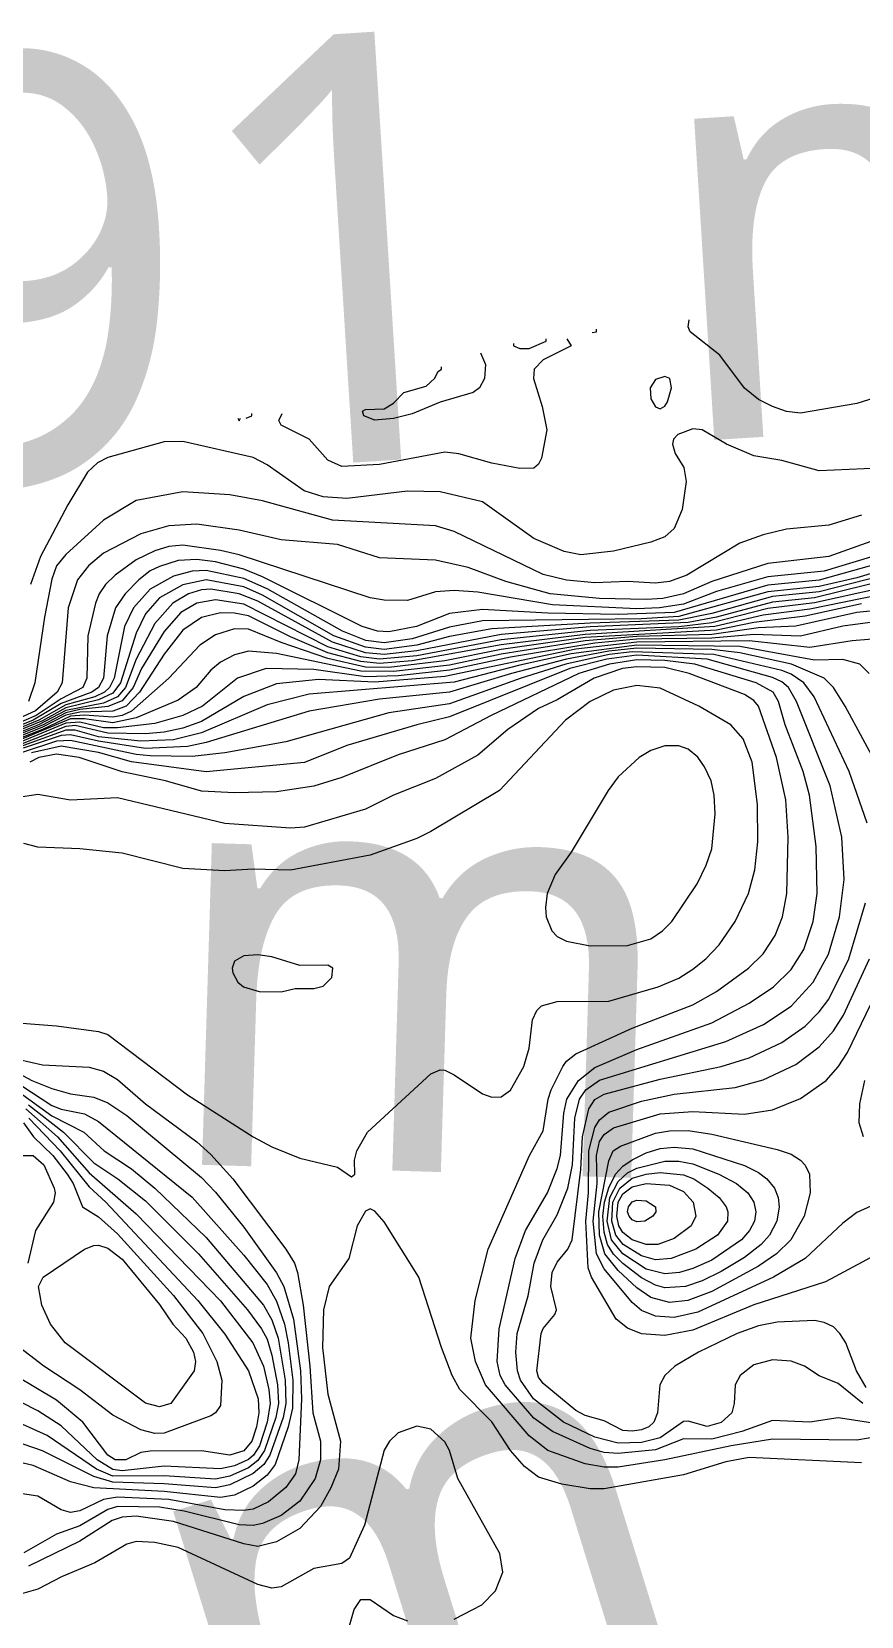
# Model space of a CAD drawing. Extents: x 474277 to 475042, y 254928 to 255625.
# Drawn here: x 474439.93 to 474453.52, y 255574.86 to 255600.82 of the extents above; entities that cross this region are included whole.
import ezdxf

# ---------------------------------------------------------------- set-up
doc = ezdxf.new("R2010")
doc.units = 0
doc.header["$MEASUREMENT"] = 0
doc.layers.add('BaseMapV2_DTM_export_MonNov09090547073261 — entities', color=1, linetype='CONTINUOUS')
doc.styles.get("Standard").update_dxf_attribs({"font": 'romans.shx'})

msp = doc.modelspace()

# ---------------------------------------------------------------- linework, layer by layer
at = {"layer": 'BaseMapV2_DTM_export_MonNov09090547073261 — entities', "color": 15, "linetype": 'Continuous', "true_color": 0xb7484b}
for points in [[(474453.829, 255594.85, 91.25), (474453.446, 255594.732, 91.25), (474452.525, 255594.571, 91.25), (474452.295, 255594.601, 91.25), (474452.065, 255594.68, 91.25), (474451.835, 255594.795, 91.25), (474451.605, 255594.981, 91.25), (474451.202, 255595.525, 91.25), (474450.716, 255595.908, 91.25), (474450.682, 255595.985, 91.25), (474450.7, 255596.1, 91.25)], [(474448.693, 255595.793, 91.25), (474448.768, 255595.675, 91.25), (474448.308, 255595.449, 91.25), (474448.162, 255595.295, 91.25), (474448.151, 255595.142, 91.25), (474448.289, 255594.682, 91.25), (474448.365, 255594.298, 91.25), (474448.28, 255593.838, 91.25), (474448.232, 255593.738, 91.25), (474448.155, 255593.674, 91.25), (474447.925, 255593.667, 91.25), (474447.465, 255593.756, 91.25), (474446.928, 255593.907, 91.25), (474446.698, 255593.935, 91.25), (474445.625, 255593.734, 91.25), (474445.011, 255593.699, 91.25), (474444.781, 255593.805, 91.25), (474444.473, 255594.145, 91.25), (474444.017, 255594.375, 91.25), (474443.974, 255594.452, 91.25), (474444.031, 255594.567, 91.25)], [(474447.823, 255595.717, 91.25), (474447.823, 255595.678, 91.25), (474447.925, 255595.633, 91.25), (474448.078, 255595.635, 91.25), (474448.357, 255595.755, 91.25), (474448.357, 255595.793, 91.25)], [(474449.113, 255595.894, 91), (474449.183, 255595.908, 91), (474449.183, 255595.947, 91)], [(474447.278, 255595.563, 91.5), (474447.365, 255595.372, 91.5), (474447.344, 255595.142, 91.5), (474447.263, 255594.988, 91.5), (474447.158, 255594.914, 91.5), (474446.621, 255594.756, 91.5), (474446.161, 255594.564, 91.5), (474445.855, 255594.488, 91.5), (474445.548, 255594.457, 91.5), (474445.369, 255594.528, 91.5), (474445.348, 255594.605, 91.5), (474445.395, 255594.631, 91.5), (474445.701, 255594.646, 91.5), (474445.855, 255594.735, 91.5), (474446.022, 255594.912, 91.5), (474446.391, 255595.013, 91.5), (474446.525, 255595.142, 91.5), (474446.586, 255595.257, 91.5), (474446.639, 255595.295, 91.5), (474446.639, 255595.333, 91.5)], [(474450.225, 255594.644, 91), (474450.302, 255594.686, 91), (474450.346, 255594.758, 91), (474450.412, 255594.988, 91), (474450.383, 255595.142, 91), (474450.302, 255595.174, 91), (474450.148, 255595.126, 91), (474450.058, 255594.988, 91), (474450.072, 255594.809, 91), (474450.148, 255594.679, 91), (474450.225, 255594.644, 91)], [(474443.302, 255594.49, 91), (474443.324, 255594.448, 91), (474443.348, 255594.49, 91)], [(474443.439, 255594.49, 91), (474443.535, 255594.528, 91), (474443.535, 255594.567, 91)], [(474454.059, 255593.682, 91), (474452.832, 255593.626, 91), (474452.219, 255593.796, 91), (474451.759, 255593.874, 91), (474451.312, 255594.068, 91), (474450.915, 255594.299, 91), (474450.762, 255594.317, 91), (474450.512, 255594.222, 91), (474450.441, 255594.145, 91), (474450.425, 255594.068, 91), (474450.471, 255593.915, 91), (474450.61, 255593.685, 91), (474450.65, 255593.455, 91), (474450.587, 255592.995, 91), (474450.455, 255592.683, 91), (474450.302, 255592.548, 91), (474450.072, 255592.459, 91), (474449.458, 255592.315, 91), (474448.922, 255592.255, 91), (474448.652, 255592.305, 91), (474448.155, 255592.521, 91), (474447.311, 255593.12, 91), (474446.621, 255593.283, 91), (474446.085, 255593.294, 91), (474445.088, 255593.177, 91), (474444.704, 255593.201, 91), (474444.392, 255593.301, 91), (474443.784, 255593.729, 91), (474443.554, 255593.845, 91), (474442.404, 255594.111, 91), (474442.097, 255594.102, 91), (474441.177, 255593.847, 91), (474441.005, 255593.762, 91), (474440.844, 255593.608, 91), (474440.521, 255593.071, 91), (474440.074, 255592.228, 91), (474439.905, 255591.768, 91)], [(474453.522, 255592.902, 90.75), (474452.986, 255592.739, 90.75), (474452.295, 255592.673, 90.75), (474451.912, 255592.58, 90.75), (474451.529, 255592.442, 90.75), (474450.66, 255591.921, 90.75), (474450.379, 255591.816, 90.75), (474450.148, 255591.786, 90.75), (474449.688, 255591.818, 90.75), (474449.152, 255591.796, 90.75), (474448.692, 255591.837, 90.75), (474448.308, 255591.932, 90.75), (474446.851, 255592.633, 90.75), (474446.545, 255592.73, 90.75), (474444.858, 255592.822, 90.75), (474443.708, 255593.135, 90.75), (474443.171, 255593.234, 90.75), (474442.404, 255593.282, 90.75), (474441.637, 255593.145, 90.75), (474441.101, 255592.82, 90.75), (474440.487, 255592.258, 90.75), (474440.334, 255592.075, 90.75), (474440.257, 255591.856, 90.75), (474440.139, 255591.231, 90.75), (474439.977, 255590.158, 90.75), (474439.875, 255589.851, 90.75)], [(474453.752, 255592.498, 90.5), (474452.986, 255592.227, 90.5), (474451.989, 255592.111, 90.5), (474451.069, 255591.816, 90.5), (474450.609, 255591.613, 90.5), (474450.267, 255591.538, 90.5), (474449.995, 255591.523, 90.5), (474449.228, 255591.538, 90.5), (474448.424, 255591.615, 90.5), (474447.695, 255591.816, 90.5), (474447.081, 255592.044, 90.5), (474446.545, 255592.167, 90.5), (474445.625, 255592.206, 90.5), (474444.935, 255592.422, 90.5), (474444.014, 255592.499, 90.5), (474443.324, 255592.659, 90.5), (474442.634, 255592.755, 90.5), (474442.174, 255592.725, 90.5), (474441.714, 255592.594, 90.5), (474441.101, 255592.28, 90.5), (474440.86, 255592.075, 90.5), (474440.677, 255591.845, 90.5), (474440.525, 255591.385, 90.5), (474440.426, 255590.158, 90.5), (474440.347, 255590.004, 90.5), (474439.991, 255589.698, 90.5), (474439.26, 255589.365, 90.5)], [(474453.906, 255592.288, 90.25), (474452.909, 255591.985, 90.25), (474451.989, 255591.893, 90.25), (474451.145, 255591.653, 90.25), (474450.609, 255591.446, 90.25), (474450.215, 255591.385, 90.25), (474449.842, 255591.369, 90.25), (474448.462, 255591.431, 90.25), (474447.235, 255591.639, 90.25), (474446.851, 255591.666, 90.25), (474446.545, 255591.644, 90.25), (474446.085, 255591.505, 90.25), (474445.701, 255591.509, 90.25), (474445.471, 255591.549, 90.25), (474443.324, 255592.251, 90.25), (474443.018, 255592.324, 90.25), (474442.404, 255592.409, 90.25), (474442.174, 255592.391, 90.25), (474441.944, 255592.319, 90.25), (474441.637, 255592.172, 90.25), (474441.294, 255591.921, 90.25), (474441.136, 255591.768, 90.25), (474441.032, 255591.615, 90.25), (474440.971, 255591.461, 90.25), (474440.848, 255590.925, 90.25), (474440.833, 255590.234, 90.25), (474440.764, 255590.081, 90.25), (474440.411, 255589.892, 90.25), (474439.999, 255589.621, 90.25), (474439.184, 255589.271, 90.25)], [(474454.059, 255592.18, 90), (474452.832, 255591.837, 90), (474451.989, 255591.754, 90), (474450.455, 255591.31, 90), (474449.535, 255591.277, 90), (474448.385, 255591.298, 90), (474447.311, 255591.355, 90), (474446.775, 255591.29, 90), (474446.232, 255591.078, 90), (474445.778, 255590.99, 90), (474445.595, 255591.001, 90), (474445.342, 255591.078, 90), (474443.708, 255591.893, 90), (474443.401, 255592.016, 90), (474442.941, 255592.136, 90), (474442.634, 255592.175, 90), (474442.328, 255592.158, 90), (474442.021, 255592.064, 90), (474441.867, 255591.991, 90), (474441.681, 255591.845, 90), (474441.456, 255591.615, 90), (474441.301, 255591.385, 90), (474441.163, 255590.925, 90), (474441.106, 255590.234, 90), (474441.019, 255590.081, 90), (474440.915, 255590.004, 90), (474440.411, 255589.815, 90), (474439.95, 255589.544, 90), (474439.26, 255589.264, 90)], [(474454.136, 255592.083, 89.75), (474453.446, 255591.878, 89.75), (474452.832, 255591.735, 89.75), (474451.989, 255591.646, 89.75), (474450.532, 255591.244, 89.75), (474449.918, 255591.206, 89.75), (474447.311, 255591.17, 89.75), (474446.775, 255591.069, 89.75), (474446.161, 255590.874, 89.75), (474445.701, 255590.81, 89.75), (474445.402, 255590.848, 89.75), (474445.019, 255591.001, 89.75), (474443.784, 255591.695, 89.75), (474443.401, 255591.867, 89.75), (474442.788, 255591.998, 89.75), (474442.558, 255591.987, 89.75), (474442.251, 255591.903, 89.75), (474441.867, 255591.692, 89.75), (474441.593, 255591.385, 89.75), (474441.446, 255591.078, 89.75), (474441.28, 255590.234, 89.75), (474441.202, 255590.081, 89.75), (474441.118, 255590.004, 89.75), (474440.964, 255589.928, 89.75), (474440.487, 255589.795, 89.75), (474440.046, 255589.544, 89.75), (474439.26, 255589.224, 89.75)], [(474454.136, 255591.982, 89.5), (474452.832, 255591.645, 89.5), (474452.065, 255591.569, 89.5), (474451.069, 255591.292, 89.5), (474450.532, 255591.181, 89.5), (474449.075, 255591.136, 89.5), (474447.465, 255591.038, 89.5), (474446.775, 255590.913, 89.5), (474446.235, 255590.771, 89.5), (474445.701, 255590.702, 89.5), (474445.395, 255590.738, 89.5), (474444.879, 255590.925, 89.5), (474443.708, 255591.593, 89.5), (474443.401, 255591.728, 89.5), (474442.788, 255591.842, 89.5), (474442.404, 255591.759, 89.5), (474442.021, 255591.549, 89.5), (474441.791, 255591.286, 89.5), (474441.637, 255590.969, 89.5), (474441.383, 255590.158, 89.5), (474441.254, 255589.986, 89.5), (474441.024, 255589.875, 89.5), (474440.487, 255589.748, 89.5), (474440.104, 255589.533, 89.5), (474439.26, 255589.191, 89.5)], [(474454.059, 255591.868, 89.25), (474452.755, 255591.547, 89.25), (474452.065, 255591.48, 89.25), (474451.145, 255591.23, 89.25), (474450.685, 255591.145, 89.25), (474449.075, 255591.071, 89.25), (474447.618, 255590.947, 89.25), (474446.238, 255590.68, 89.25), (474445.701, 255590.618, 89.25), (474445.395, 255590.647, 89.25), (474444.858, 255590.82, 89.25), (474443.631, 255591.492, 89.25), (474443.324, 255591.614, 89.25), (474442.864, 255591.688, 89.25), (474442.711, 255591.677, 89.25), (474442.499, 255591.615, 89.25), (474442.238, 255591.461, 89.25), (474441.944, 255591.126, 89.25), (474441.637, 255590.544, 89.25), (474441.465, 255590.081, 89.25), (474441.334, 255589.928, 89.25), (474441.101, 255589.825, 89.25), (474440.487, 255589.705, 89.25), (474440.04, 255589.468, 89.25), (474439.269, 255589.161, 89.25)], [(474454.366, 255591.709, 88.75), (474452.679, 255591.363, 88.75), (474451.912, 255591.263, 88.75), (474451.118, 255591.078, 88.75), (474448.998, 255590.95, 88.75), (474447.618, 255590.781, 88.75), (474446.161, 255590.515, 88.75), (474445.625, 255590.474, 88.75), (474445.318, 255590.503, 88.75), (474444.781, 255590.649, 88.75), (474444.168, 255590.91, 88.75), (474443.478, 255591.255, 88.75), (474443.248, 255591.299, 88.75), (474443.018, 255591.304, 88.75), (474442.711, 255591.226, 88.75), (474442.404, 255591.017, 88.75), (474442.097, 255590.628, 88.75), (474441.693, 255590.004, 88.75), (474441.474, 255589.774, 88.75), (474441.254, 255589.69, 88.75), (474440.717, 255589.674, 88.75), (474440.487, 255589.626, 88.75), (474440.104, 255589.428, 88.75), (474439.26, 255589.092, 88.75)], [(474454.289, 255591.806, 89), (474452.755, 255591.464, 89), (474451.989, 255591.372, 89), (474451.069, 255591.14, 89), (474450.532, 255591.074, 89), (474449.075, 255591.013, 89), (474447.618, 255590.861, 89), (474446.238, 255590.6, 89), (474445.625, 255590.544, 89), (474445.318, 255590.583, 89), (474444.781, 255590.748, 89), (474443.401, 255591.443, 89), (474442.941, 255591.517, 89), (474442.632, 255591.461, 89), (474442.373, 255591.308, 89), (474442.097, 255590.998, 89), (474441.728, 255590.388, 89), (474441.592, 255590.081, 89), (474441.407, 255589.861, 89), (474441.177, 255589.766, 89), (474440.717, 255589.718, 89), (474440.487, 255589.666, 89), (474440.104, 255589.461, 89), (474439.335, 255589.161, 89)], [(474453.522, 255591.449, 88.5), (474452.602, 255591.246, 88.5), (474451.759, 255591.146, 88.5), (474451.145, 255591.016, 88.5), (474448.998, 255590.896, 88.5), (474447.618, 255590.704, 88.5), (474446.698, 255590.516, 88.5), (474445.778, 255590.409, 88.5), (474445.395, 255590.414, 88.5), (474444.781, 255590.553, 88.5), (474444.014, 255590.816, 88.5), (474443.478, 255591.037, 88.5), (474443.248, 255591.039, 88.5), (474442.941, 255590.942, 88.5), (474442.682, 255590.771, 88.5), (474442.175, 255590.234, 88.5), (474441.561, 255589.69, 88.5), (474441.407, 255589.619, 88.5), (474441.254, 255589.593, 88.5), (474440.794, 255589.628, 88.5), (474440.564, 255589.609, 88.5), (474440.104, 255589.394, 88.5), (474439.337, 255589.097, 88.5)], [(474454.442, 255591.405, 88.25), (474453.446, 255591.308, 88.25), (474452.449, 255591.086, 88.25), (474451.835, 255591.059, 88.25), (474451.069, 255590.948, 88.25), (474449.842, 255590.916, 88.25), (474448.998, 255590.842, 88.25), (474447.618, 255590.627, 88.25), (474446.775, 255590.446, 88.25), (474445.855, 255590.343, 88.25), (474445.318, 255590.345, 88.25), (474443.938, 255590.639, 88.25), (474443.478, 255590.677, 88.25), (474443.248, 255590.615, 88.25), (474443.018, 255590.495, 88.25), (474442.864, 255590.364, 88.25), (474442.62, 255590.081, 88.25), (474442.328, 255589.872, 88.25), (474441.637, 255589.585, 88.25), (474441.254, 255589.499, 88.25), (474440.794, 255589.568, 88.25), (474440.564, 255589.564, 88.25), (474439.337, 255589.061, 88.25)], [(474453.829, 255591.164, 88), (474453.216, 255591.082, 88), (474452.525, 255590.921, 88), (474451.759, 255590.949, 88), (474451.069, 255590.889, 88), (474449.842, 255590.87, 88), (474449.152, 255590.806, 88), (474447.772, 255590.577, 88), (474446.775, 255590.362, 88), (474445.931, 255590.272, 88), (474445.395, 255590.254, 88), (474444.551, 255590.372, 88), (474443.769, 255590.388, 88), (474443.299, 255590.234, 88), (474442.723, 255589.774, 88), (474442.404, 255589.62, 88), (474441.944, 255589.492, 88), (474441.331, 255589.417, 88), (474441.101, 255589.418, 88), (474440.717, 255589.514, 88), (474440.487, 255589.496, 88), (474439.337, 255589.022, 88)], [(474453.906, 255590.886, 87.75), (474453.369, 255590.846, 87.75), (474452.679, 255590.735, 87.75), (474451.682, 255590.843, 87.75), (474449.842, 255590.823, 87.75), (474448.845, 255590.705, 87.75), (474446.698, 255590.259, 87.75), (474445.548, 255590.165, 87.75), (474444.628, 255590.208, 87.75), (474443.938, 255590.141, 87.75), (474443.401, 255589.934, 87.75), (474442.711, 255589.525, 87.75), (474442.404, 255589.414, 87.75), (474442.097, 255589.346, 87.75), (474441.791, 255589.321, 87.75), (474441.177, 255589.334, 87.75), (474440.641, 255589.457, 87.75), (474440.487, 255589.443, 87.75), (474439.414, 255589.015, 87.75)], [(474453.647, 255590.311, 87.5), (474453.495, 255590.464, 87.5), (474453.216, 255590.539, 87.5), (474452.755, 255590.526, 87.5), (474451.529, 255590.751, 87.5), (474449.842, 255590.775, 87.5), (474448.768, 255590.63, 87.5), (474447.925, 255590.447, 87.5), (474446.851, 255590.169, 87.5), (474444.474, 255589.969, 87.5), (474443.784, 255589.796, 87.5), (474442.711, 255589.337, 87.5), (474442.251, 255589.224, 87.5), (474441.714, 255589.203, 87.5), (474441.024, 255589.274, 87.5), (474440.641, 255589.378, 87.5), (474440.487, 255589.381, 87.5), (474439.672, 255589.084, 87.5)], [(474453.616, 255587.857, 87), (474453.322, 255588.701, 87), (474452.746, 255589.928, 87), (474452.576, 255590.158, 87), (474452.372, 255590.299, 87), (474452.219, 255590.359, 87), (474451.104, 255590.618, 87), (474449.765, 255590.664, 87), (474449.391, 255590.618, 87), (474448.678, 255590.464, 87), (474447.947, 255590.234, 87), (474446.775, 255589.811, 87), (474445.778, 255589.665, 87), (474444.091, 255589.19, 87), (474443.094, 255589.008, 87), (474442.558, 255588.95, 87), (474441.867, 255588.959, 87), (474441.637, 255588.984, 87), (474440.564, 255589.212, 87), (474440.334, 255589.198, 87), (474439.755, 255589.008, 87)], [(474453.833, 255588.701, 87.25), (474453.257, 255589.774, 87.25), (474453.066, 255590.081, 87.25), (474452.909, 255590.234, 87.25), (474452.376, 255590.464, 87.25), (474451.529, 255590.648, 87.25), (474451.069, 255590.702, 87.25), (474449.842, 255590.724, 87.25), (474449.382, 255590.674, 87.25), (474448.692, 255590.546, 87.25), (474447.789, 255590.311, 87.25), (474446.775, 255590.004, 87.25), (474445.625, 255589.89, 87.25), (474444.474, 255589.69, 87.25), (474442.788, 255589.18, 87.25), (474442.481, 255589.112, 87.25), (474441.791, 255589.082, 87.25), (474441.024, 255589.2, 87.25), (474440.564, 255589.304, 87.25), (474440.411, 255589.292, 87.25), (474439.785, 255589.084, 87.25)], [(474453.676, 255578.034, 86.5), (474453.139, 255578.115, 86.5), (474452.679, 255578.043, 86.5), (474452.065, 255578.075, 86.5), (474451.56, 255577.89, 86.5), (474451.069, 255577.764, 86.5), (474450.609, 255577.772, 86.5), (474450.148, 255577.591, 86.5), (474449.535, 255577.532, 86.5), (474449.305, 255577.549, 86.5), (474449.075, 255577.611, 86.5), (474448.462, 255577.892, 86.5), (474448.155, 255578.113, 86.5), (474447.685, 255578.656, 86.5), (474447.602, 255578.81, 86.5), (474447.555, 255579.04, 86.5), (474447.586, 255579.576, 86.5), (474447.849, 255580.727, 86.5), (474448.016, 255581.187, 86.5), (474448.38, 255581.8, 86.5), (474448.538, 255582.2, 86.5), (474448.59, 255582.413, 86.5), (474448.645, 255583.104, 86.5), (474448.696, 255583.334, 86.5), (474448.889, 255583.64, 86.5), (474449.152, 255583.856, 86.5), (474449.842, 255584.15, 86.5), (474451.069, 255584.587, 86.5), (474451.682, 255584.906, 86.5), (474452.082, 255585.174, 86.5), (474452.372, 255585.459, 86.5), (474452.579, 255585.787, 86.5), (474452.734, 255586.247, 86.5), (474452.799, 255586.707, 86.5), (474452.78, 255587.474, 86.5), (474452.673, 255588.318, 86.5), (474452.566, 255588.701, 86.5), (474452.271, 255589.468, 86.5), (474452.166, 255589.851, 86.5), (474452.075, 255590.004, 86.5), (474451.8, 255590.158, 86.5), (474450.792, 255590.464, 86.5), (474450.302, 255590.523, 86.5), (474449.842, 255590.534, 86.5), (474449.394, 255590.464, 86.5), (474448.894, 255590.311, 86.5), (474447.453, 255589.621, 86.5), (474446.698, 255589.223, 86.5), (474445.931, 255588.976, 86.5), (474445.011, 255588.605, 86.5), (474444.551, 255588.463, 86.5), (474443.938, 255588.372, 86.5), (474443.248, 255588.355, 86.5), (474442.711, 255588.384, 86.5), (474442.121, 255588.548, 86.5), (474441.407, 255588.698, 86.5), (474440.706, 255588.931, 86.5), (474440.334, 255588.987, 86.5), (474440.043, 255588.931, 86.5), (474439.894, 255588.854, 86.5)], [(474453.546, 255578.35, 86.75), (474453.139, 255578.679, 86.75), (474452.832, 255578.802, 86.75), (474452.587, 255578.963, 86.75), (474452.372, 255579.044, 86.75), (474452.065, 255579.067, 86.75), (474451.759, 255578.983, 86.75), (474451.534, 255578.81, 86.75), (474451.451, 255578.656, 86.75), (474451.439, 255578.35, 86.75), (474451.4, 255578.196, 86.75), (474451.222, 255578.039, 86.75), (474450.992, 255577.976, 86.75), (474450.685, 255578.064, 86.75), (474450.609, 255578.058, 86.75), (474450.225, 255577.787, 86.75), (474449.918, 255577.71, 86.75), (474449.535, 255577.701, 86.75), (474449.152, 255577.798, 86.75), (474448.639, 255578.043, 86.75), (474448.15, 255578.426, 86.75), (474447.934, 255578.733, 86.75), (474447.889, 255578.886, 86.75), (474447.858, 255579.193, 86.75), (474447.882, 255579.5, 86.75), (474448.06, 255580.113, 86.75), (474448.16, 255580.65, 86.75), (474448.302, 255581.033, 86.75), (474448.538, 255581.441, 86.75), (474448.713, 255581.877, 86.75), (474448.787, 255582.26, 86.75), (474448.827, 255583.027, 86.75), (474448.903, 255583.334, 86.75), (474449.006, 255583.487, 86.75), (474449.228, 255583.647, 86.75), (474451.299, 255584.281, 86.75), (474451.917, 255584.56, 86.75), (474452.372, 255584.858, 86.75), (474452.731, 255585.25, 86.75), (474452.984, 255585.711, 86.75), (474453.161, 255586.324, 86.75), (474453.24, 255586.937, 86.75), (474453.201, 255587.627, 86.75), (474453.01, 255588.471, 86.75), (474452.459, 255589.851, 86.75), (474452.326, 255590.081, 86.75), (474452.219, 255590.173, 86.75), (474452.065, 255590.245, 86.75), (474450.993, 255590.541, 86.75), (474449.842, 255590.608, 86.75), (474449.349, 255590.541, 86.75), (474448.743, 255590.388, 86.75), (474446.775, 255589.598, 86.75), (474446.238, 255589.47, 86.75), (474445.088, 255589.128, 86.75), (474444.398, 255588.852, 86.75), (474442.788, 255588.696, 86.75), (474441.561, 255588.86, 86.75), (474441.024, 255589.015, 86.75), (474440.411, 255589.12, 86.75), (474439.925, 255589.008, 86.75)], [(474454.596, 255577.945, 86.25), (474453.446, 255577.748, 86.25), (474452.065, 255577.768, 86.25), (474451.39, 255577.66, 86.25), (474450.302, 255577.428, 86.25), (474449.535, 255577.31, 86.25), (474449.305, 255577.309, 86.25), (474448.998, 255577.362, 86.25), (474448.385, 255577.581, 86.25), (474448.078, 255577.823, 86.25), (474447.361, 255578.656, 86.25), (474447.198, 255579.04, 86.25), (474447.122, 255579.423, 86.25), (474447.191, 255580.036, 86.25), (474447.407, 255580.88, 86.25), (474448.081, 255582.413, 86.25), (474448.308, 255582.817, 86.25), (474448.39, 255583.334, 86.25), (474448.441, 255583.487, 86.25), (474448.629, 255583.87, 86.25), (474448.692, 255583.961, 86.25), (474448.845, 255584.081, 86.25), (474449.765, 255584.499, 86.25), (474450.762, 255584.883, 86.25), (474451.145, 255585.099, 86.25), (474451.67, 255585.48, 86.25), (474451.912, 255585.717, 86.25), (474452.111, 255586.017, 86.25), (474452.229, 255586.324, 86.25), (474452.301, 255586.707, 86.25), (474452.323, 255587.627, 86.25), (474452.284, 255588.241, 86.25), (474452.132, 255588.931, 86.25), (474451.834, 255589.774, 86.25), (474451.759, 255589.867, 86.25), (474451.605, 255589.963, 86.25), (474450.7, 255590.311, 86.25), (474450.302, 255590.409, 86.25), (474449.842, 255590.419, 86.25), (474449.608, 255590.388, 86.25), (474449.145, 255590.234, 86.25), (474448.538, 255589.879, 86.25), (474448.232, 255589.733, 86.25), (474447.731, 255589.391, 86.25), (474447.235, 255588.97, 86.25), (474446.545, 255588.587, 86.25), (474445.853, 255588.318, 86.25), (474445.395, 255588.084, 86.25), (474444.398, 255587.793, 86.25), (474444.168, 255587.775, 86.25), (474443.094, 255587.85, 86.25), (474441.331, 255588.274, 86.25), (474440.564, 255588.232, 86.25), (474440.027, 255588.329, 86.25), (474439.567, 255588.257, 86.25)], [(474445.165, 255582.062, 86), (474445.224, 255582.107, 86), (474445.214, 255582.337, 86), (474445.256, 255582.49, 86), (474445.429, 255582.797, 86), (474446.468, 255583.752, 86), (474446.621, 255583.815, 86), (474446.698, 255583.811, 86), (474446.851, 255583.737, 86), (474447.311, 255583.422, 86), (474447.465, 255583.369, 86), (474447.618, 255583.373, 86), (474447.772, 255583.481, 86), (474447.991, 255583.87, 86), (474448.078, 255584.174, 86), (474448.131, 255584.637, 86), (474448.201, 255584.79, 86), (474448.281, 255584.867, 86), (474448.538, 255584.938, 86), (474449.382, 255584.94, 86), (474450.194, 255585.174, 86), (474450.532, 255585.319, 86), (474450.762, 255585.463, 86), (474450.973, 255585.634, 86), (474451.189, 255585.864, 86), (474451.452, 255586.247, 86), (474451.67, 255586.707, 86), (474451.774, 255587.091, 86), (474451.827, 255587.551, 86), (474451.818, 255588.164, 86), (474451.73, 255588.854, 86), (474451.584, 255589.238, 86), (474451.38, 255589.468, 86), (474450.86, 255589.774, 86), (474450.225, 255590.069, 86), (474449.842, 255590.112, 86), (474449.458, 255590.036, 86), (474449.077, 255589.851, 86), (474448.675, 255589.544, 86), (474447.594, 255588.394, 86), (474446.468, 255587.718, 86), (474446.238, 255587.608, 86), (474445.471, 255587.335, 86), (474444.168, 255587.088, 86), (474443.554, 255587.104, 86), (474443.094, 255587.074, 86), (474442.404, 255587.117, 86), (474441.407, 255587.366, 86), (474440.717, 255587.438, 86), (474440.027, 255587.463, 86), (474439.797, 255587.525, 86)], [(474449.688, 255585.854, 85.75), (474450.072, 255585.962, 85.75), (474450.263, 255586.094, 85.75), (474450.413, 255586.247, 85.75), (474450.833, 255586.861, 85.75), (474450.98, 255587.167, 85.75), (474451.069, 255587.435, 85.75), (474451.126, 255588.011, 85.75), (474451.107, 255588.318, 85.75), (474451.059, 255588.548, 85.75), (474450.952, 255588.778, 85.75), (474450.839, 255588.938, 85.75), (474450.685, 255589.067, 85.75), (474450.532, 255589.125, 85.75), (474450.302, 255589.125, 85.75), (474450.072, 255589.049, 85.75), (474449.878, 255588.931, 85.75), (474449.535, 255588.617, 85.75), (474449.371, 255588.394, 85.75), (474448.768, 255587.381, 85.75), (474448.506, 255587.014, 85.75), (474448.371, 255586.707, 85.75), (474448.344, 255586.477, 85.75), (474448.359, 255586.324, 85.75), (474448.449, 255586.094, 85.75), (474448.538, 255586, 85.75), (474448.692, 255585.925, 85.75), (474449.075, 255585.849, 85.75), (474449.688, 255585.854, 85.75)], [(474453.599, 255578.614, 87), (474453.443, 255578.886, 87), (474453.264, 255579.346, 87), (474453.17, 255579.5, 87), (474453.062, 255579.606, 87), (474452.909, 255579.68, 87), (474452.755, 255579.709, 87), (474452.142, 255579.685, 87), (474451.835, 255579.621, 87), (474451.487, 255579.5, 87), (474450.855, 255579.193, 87), (474450.467, 255578.963, 87), (474450.301, 255578.81, 87), (474450.22, 255578.656, 87), (474450.18, 255578.196, 87), (474450.123, 255578.043, 87), (474450.04, 255577.966, 87), (474449.918, 255577.921, 87), (474449.765, 255577.895, 87), (474449.612, 255577.911, 87), (474449.305, 255578.068, 87), (474448.998, 255578.155, 87), (474448.845, 255578.238, 87), (474448.308, 255578.676, 87), (474448.232, 255578.784, 87), (474448.205, 255578.886, 87), (474448.277, 255579.5, 87), (474448.308, 255579.579, 87), (474448.5, 255579.806, 87), (474448.524, 255579.883, 87), (474448.433, 255580.267, 87), (474448.455, 255580.497, 87), (474448.538, 255580.665, 87), (474448.713, 255580.88, 87), (474448.783, 255581.033, 87), (474448.924, 255582.183, 87), (474448.95, 255582.72, 87), (474449.053, 255583.18, 87), (474449.152, 255583.33, 87), (474449.305, 255583.419, 87), (474450.225, 255583.663, 87), (474451.222, 255583.87, 87), (474451.682, 255584.015, 87), (474452.219, 255584.266, 87), (474452.602, 255584.534, 87), (474452.832, 255584.767, 87), (474452.986, 255584.972, 87), (474453.314, 255585.634, 87), (474453.589, 255586.554, 87)], [(474444.014, 255585.093, 85.75), (474444.244, 255585.15, 85.75), (474444.551, 255585.151, 85.75), (474444.704, 255585.187, 85.75), (474444.847, 255585.327, 85.75), (474444.861, 255585.48, 85.75), (474444.781, 255585.533, 85.75), (474444.321, 255585.526, 85.75), (474443.861, 255585.667, 85.75), (474443.631, 255585.701, 85.75), (474443.401, 255585.686, 85.75), (474443.248, 255585.597, 85.75), (474443.213, 255585.48, 85.75), (474443.223, 255585.404, 85.75), (474443.306, 255585.25, 85.75), (474443.395, 255585.174, 85.75), (474443.656, 255585.097, 85.75), (474444.014, 255585.093, 85.75)], [(474453.982, 255580.907, 87.25), (474452.935, 255580.343, 87.25), (474451.759, 255579.965, 87.25), (474450.762, 255579.552, 87.25), (474450.302, 255579.463, 87.25), (474449.918, 255579.494, 87.25), (474449.688, 255579.583, 87.25), (474449.504, 255579.73, 87.25), (474449.101, 255580.42, 87.25), (474449.043, 255580.573, 87.25), (474449.007, 255581.34, 87.25), (474449.051, 255581.8, 87.25), (474449.055, 255582.49, 87.25), (474449.154, 255582.874, 87.25), (474449.228, 255582.998, 87.25), (474449.382, 255583.125, 87.25), (474449.918, 255583.306, 87.25), (474450.455, 255583.418, 87.25), (474451.452, 255583.526, 87.25), (474451.912, 255583.651, 87.25), (474452.449, 255583.904, 87.25), (474452.832, 255584.196, 87.25), (474453.062, 255584.456, 87.25), (474453.228, 255584.714, 87.25), (474453.652, 255585.634, 87.25)], [(474453.676, 255581.585, 87.5), (474453.446, 255581.481, 87.5), (474453.216, 255581.305, 87.5), (474452.602, 255580.727, 87.5), (474452.081, 255580.42, 87.5), (474450.839, 255579.845, 87.5), (474450.455, 255579.762, 87.5), (474450.148, 255579.782, 87.5), (474449.918, 255579.876, 87.5), (474449.765, 255580.005, 87.5), (474449.305, 255580.555, 87.5), (474449.184, 255580.803, 87.5), (474449.124, 255581.34, 87.5), (474449.194, 255581.953, 87.5), (474449.18, 255582.413, 87.5), (474449.23, 255582.643, 87.5), (474449.305, 255582.755, 87.5), (474449.458, 255582.866, 87.5), (474450.225, 255583.094, 87.5), (474450.762, 255583.136, 87.5), (474451.605, 255583.092, 87.5), (474452.065, 255583.163, 87.5), (474452.525, 255583.345, 87.5), (474452.943, 255583.64, 87.5), (474453.139, 255583.866, 87.5), (474453.292, 255584.101, 87.5), (474453.676, 255584.89, 87.5)], [(474439.414, 255584.609, 86), (474440.334, 255584.536, 86), (474441.024, 255584.445, 86), (474441.177, 255584.398, 86), (474442.481, 255583.409, 86), (474443.554, 255582.72, 86), (474443.861, 255582.557, 86), (474444.321, 255582.37, 86), (474444.935, 255582.221, 86), (474445.165, 255582.062, 86)], [(474439.414, 255583.785, 86.75), (474440.257, 255583.234, 86.75), (474440.411, 255583.17, 86.75), (474440.794, 255583.094, 86.75), (474441.024, 255582.97, 86.75), (474442.558, 255581.733, 86.75), (474443.401, 255580.782, 86.75), (474443.784, 255580.302, 86.75), (474443.938, 255580.025, 86.75), (474444.069, 255579.653, 86.75), (474444.13, 255579.346, 86.75), (474444.206, 255578.733, 86.75), (474444.202, 255578.273, 86.75), (474444.128, 255577.966, 86.75), (474443.914, 255577.353, 86.75), (474443.784, 255577.177, 86.75), (474443.554, 255576.996, 86.75), (474443.248, 255576.848, 86.75), (474443.018, 255576.811, 86.75), (474442.097, 255576.911, 86.75), (474440.947, 255576.971, 86.75), (474440.564, 255577.067, 86.75), (474439.951, 255577.335, 86.75), (474439.107, 255577.533, 86.75)], [(474439.49, 255583.877, 86.5), (474439.927, 255583.64, 86.5), (474440.257, 255583.511, 86.5), (474440.564, 255583.426, 86.5), (474440.947, 255583.37, 86.5), (474441.177, 255583.277, 86.5), (474441.484, 255583.067, 86.5), (474442.711, 255582.051, 86.5), (474442.941, 255581.813, 86.5), (474443.401, 255581.241, 86.5), (474443.938, 255580.492, 86.5), (474444.061, 255580.267, 86.5), (474444.215, 255579.73, 86.5), (474444.331, 255578.886, 86.5), (474444.348, 255578.426, 86.5), (474444.304, 255577.429, 86.5), (474444.247, 255577.199, 86.5), (474444.091, 255576.973, 86.5), (474443.805, 255576.739, 86.5), (474443.554, 255576.618, 86.5), (474443.401, 255576.596, 86.5), (474443.094, 255576.609, 86.5), (474442.174, 255576.776, 86.5), (474441.331, 255576.815, 86.5), (474441.101, 255576.776, 86.5), (474440.717, 255576.591, 86.5), (474440.564, 255576.568, 86.5), (474440.411, 255576.609, 86.5), (474440.027, 255576.832, 86.5), (474439.414, 255576.924, 86.5)], [(474439.721, 255583.987, 86.25), (474440.104, 255583.899, 86.25), (474440.871, 255583.859, 86.25), (474441.101, 255583.797, 86.25), (474441.331, 255583.656, 86.25), (474441.791, 255583.261, 86.25), (474442.634, 255582.637, 86.25), (474442.864, 255582.432, 86.25), (474443.221, 255582.03, 86.25), (474444.091, 255580.88, 86.25), (474444.233, 255580.65, 86.25), (474444.284, 255580.497, 86.25), (474444.375, 255579.96, 86.25), (474444.487, 255578.963, 86.25), (474444.533, 255578.196, 86.25), (474444.661, 255577.736, 86.25), (474444.659, 255577.429, 86.25), (474444.571, 255577.123, 86.25), (474444.321, 255576.752, 86.25), (474444.014, 255576.514, 86.25), (474443.708, 255576.384, 86.25), (474443.554, 255576.351, 86.25), (474443.324, 255576.365, 86.25), (474442.428, 255576.586, 86.25), (474442.021, 255576.652, 86.25), (474441.331, 255576.664, 86.25), (474441.177, 255576.617, 86.25), (474440.717, 255576.349, 86.25), (474440.334, 255576.209, 86.25), (474439.797, 255575.902, 86.25)], [(474439.337, 255583.722, 87), (474440.257, 255583.063, 87), (474440.783, 255582.797, 87), (474441.117, 255582.49, 87), (474441.561, 255582.193, 87), (474441.944, 255581.877, 87), (474442.788, 255581.068, 87), (474443.727, 255579.96, 87), (474443.861, 255579.719, 87), (474443.963, 255579.423, 87), (474444.078, 255578.733, 87), (474444.092, 255578.35, 87), (474444.048, 255578.12, 87), (474443.827, 255577.506, 87), (474443.729, 255577.353, 87), (474443.554, 255577.204, 87), (474443.171, 255577.016, 87), (474442.941, 255576.968, 87), (474442.097, 255577.035, 87), (474441.254, 255577.06, 87), (474440.947, 255577.153, 87), (474440.104, 255577.578, 87), (474439.337, 255577.838, 87)], [(474453.556, 255582.72, 87.75), (474453.483, 255582.95, 87.75), (474453.494, 255583.257, 87.75), (474453.58, 255583.64, 87.75)], [(474439.88, 255583.027, 87.75), (474440.394, 255582.49, 87.75), (474440.871, 255581.901, 87.75), (474441.143, 255581.647, 87.75), (474442.649, 255580.036, 87.75), (474443.094, 255579.488, 87.75), (474443.479, 255578.886, 87.75), (474443.636, 255578.426, 87.75), (474443.651, 255578.196, 87.75), (474443.612, 255577.966, 87.75), (474443.536, 255577.736, 87.75), (474443.401, 255577.574, 87.75), (474443.171, 255577.505, 87.75), (474442.711, 255577.577, 87.75), (474441.867, 255577.568, 87.75), (474441.714, 255577.546, 87.75), (474441.468, 255577.429, 87.75), (474441.295, 255577.429, 87.75), (474441.177, 255577.506, 87.75), (474440.766, 255578.043, 87.75), (474440.334, 255578.406, 87.75), (474439.337, 255578.996, 87.75)], [(474439.874, 255583.245, 87.25), (474440.45, 255582.797, 87.25), (474440.947, 255582.292, 87.25), (474441.341, 255582.03, 87.25), (474441.791, 255581.673, 87.25), (474442.66, 255580.803, 87.25), (474443.463, 255579.883, 87.25), (474443.694, 255579.576, 87.25), (474443.784, 255579.407, 87.25), (474443.861, 255579.141, 87.25), (474443.954, 255578.656, 87.25), (474443.973, 255578.35, 87.25), (474443.93, 255578.12, 87.25), (474443.742, 255577.583, 87.25), (474443.631, 255577.416, 87.25), (474443.478, 255577.298, 87.25), (474443.171, 255577.161, 87.25), (474442.941, 255577.109, 87.25), (474442.097, 255577.167, 87.25), (474441.254, 255577.16, 87.25), (474440.99, 255577.276, 87.25), (474440.181, 255577.824, 87.25), (474439.49, 255578.136, 87.25)], [(474439.829, 255583.18, 87.5), (474440.351, 255582.72, 87.5), (474440.871, 255582.131, 87.5), (474441.637, 255581.456, 87.5), (474443.018, 255580.034, 87.5), (474443.548, 255579.346, 87.5), (474443.724, 255578.963, 87.5), (474443.814, 255578.58, 87.5), (474443.836, 255578.35, 87.5), (474443.785, 255578.043, 87.5), (474443.657, 255577.66, 87.5), (474443.56, 255577.506, 87.5), (474443.478, 255577.436, 87.5), (474443.248, 255577.331, 87.5), (474443.018, 255577.279, 87.5), (474442.097, 255577.326, 87.5), (474441.407, 255577.249, 87.5), (474441.254, 255577.269, 87.5), (474441.002, 255577.429, 87.5), (474440.411, 255577.983, 87.5), (474440.027, 255578.228, 87.5), (474439.49, 255578.505, 87.5)], [(474439.792, 255582.95, 88), (474439.956, 255582.72, 88), (474440.272, 255582.413, 88), (474440.511, 255582.107, 88), (474440.606, 255581.953, 88), (474440.759, 255581.57, 88), (474441.024, 255581.409, 88), (474441.331, 255581.129, 88), (474442.251, 255580.119, 88), (474442.729, 255579.5, 88), (474442.96, 255579.04, 88), (474443.045, 255578.733, 88), (474443.018, 255578.32, 88), (474442.941, 255578.196, 88), (474442.864, 255578.148, 88), (474442.097, 255577.865, 88), (474441.944, 255577.862, 88), (474441.714, 255577.922, 88), (474441.254, 255578.158, 88), (474440.717, 255578.577, 88), (474440.124, 255578.963, 88), (474439.49, 255579.446, 88)], [(474450.678, 255580.036, 87.75), (474450.379, 255580.004, 87.75), (474450.072, 255580.085, 87.75), (474449.842, 255580.248, 87.75), (474449.535, 255580.53, 87.75), (474449.319, 255580.803, 87.75), (474449.231, 255581.11, 87.75), (474449.219, 255581.493, 87.75), (474449.382, 255582.328, 87.75), (474449.456, 255582.49, 87.75), (474449.573, 255582.567, 87.75), (474450.148, 255582.778, 87.75), (474450.379, 255582.818, 87.75), (474450.685, 255582.822, 87.75), (474451.069, 255582.765, 87.75), (474452.142, 255582.511, 87.75), (474452.372, 255582.433, 87.75), (474452.525, 255582.337, 87.75), (474452.602, 255582.253, 87.75), (474452.67, 255582.107, 87.75), (474452.68, 255581.8, 87.75), (474452.585, 255581.417, 87.75), (474452.364, 255581.033, 87.75), (474452.132, 255580.803, 87.75), (474451.835, 255580.6, 87.75), (474451.069, 255580.184, 87.75), (474450.678, 255580.036, 87.75)], [(474450.642, 255580.267, 88), (474450.302, 255580.248, 88), (474450.148, 255580.289, 88), (474449.918, 255580.409, 88), (474449.612, 255580.642, 88), (474449.458, 255580.797, 88), (474449.362, 255580.957, 88), (474449.305, 255581.155, 88), (474449.284, 255581.417, 88), (474449.313, 255581.647, 88), (474449.382, 255581.881, 88), (474449.493, 255582.107, 88), (474449.612, 255582.241, 88), (474449.765, 255582.345, 88), (474449.995, 255582.458, 88), (474450.225, 255582.527, 88), (474450.455, 255582.551, 88), (474450.762, 255582.524, 88), (474451.605, 255582.248, 88), (474451.835, 255582.134, 88), (474451.974, 255582.03, 88), (474452.097, 255581.877, 88), (474452.158, 255581.723, 88), (474452.177, 255581.57, 88), (474452.138, 255581.34, 88), (474452.014, 255581.11, 88), (474451.878, 255580.957, 88), (474451.605, 255580.745, 88), (474451.222, 255580.515, 88), (474450.915, 255580.361, 88), (474450.642, 255580.267, 88)], [(474439.78, 255582.413, 88.25), (474439.951, 255582.413, 88.25), (474440.128, 255582.26, 88.25), (474440.298, 255581.877, 88.25), (474440.313, 255581.8, 88.25), (474440.283, 255581.647, 88.25), (474439.987, 255581.187, 88.25), (474439.863, 255580.65, 88.25)], [(474450.544, 255580.497, 88.25), (474450.302, 255580.476, 88.25), (474449.995, 255580.554, 88.25), (474449.612, 255580.803, 88.25), (474449.429, 255581.033, 88.25), (474449.355, 255581.34, 88.25), (474449.401, 255581.723, 88.25), (474449.535, 255581.99, 88.25), (474449.688, 255582.129, 88.25), (474449.842, 255582.207, 88.25), (474450.302, 255582.323, 88.25), (474450.532, 255582.321, 88.25), (474450.762, 255582.275, 88.25), (474451.184, 255582.107, 88.25), (474451.476, 255581.953, 88.25), (474451.66, 255581.8, 88.25), (474451.759, 255581.647, 88.25), (474451.79, 255581.493, 88.25), (474451.768, 255581.34, 88.25), (474451.69, 255581.187, 88.25), (474451.555, 255581.033, 88.25), (474451.069, 255580.7, 88.25), (474450.762, 255580.56, 88.25), (474450.544, 255580.497, 88.25)], [(474450.407, 255580.727, 88.5), (474450.148, 255580.706, 88.5), (474449.918, 255580.771, 88.5), (474449.616, 255580.957, 88.5), (474449.497, 255581.11, 88.5), (474449.43, 255581.34, 88.5), (474449.449, 255581.647, 88.5), (474449.561, 255581.877, 88.5), (474449.765, 255582.04, 88.5), (474449.995, 255582.108, 88.5), (474450.225, 255582.137, 88.5), (474450.609, 255582.099, 88.5), (474450.775, 255582.03, 88.5), (474451.008, 255581.877, 88.5), (474451.189, 255581.723, 88.5), (474451.308, 255581.57, 88.5), (474451.335, 255581.493, 88.5), (474451.327, 255581.34, 88.5), (474451.162, 255581.11, 88.5), (474450.808, 255580.88, 88.5), (474450.407, 255580.727, 88.5)], [(474450.188, 255580.957, 88.75), (474449.995, 255580.956, 88.75), (474449.765, 255581.03, 88.75), (474449.612, 255581.151, 88.75), (474449.548, 255581.263, 88.75), (474449.514, 255581.417, 88.75), (474449.537, 255581.647, 88.75), (474449.612, 255581.785, 88.75), (474449.765, 255581.902, 88.75), (474449.995, 255581.953, 88.75), (474450.379, 255581.926, 88.75), (474450.609, 255581.823, 88.75), (474450.766, 255581.647, 88.75), (474450.809, 255581.417, 88.75), (474450.731, 255581.263, 88.75), (474450.455, 255581.056, 88.75), (474450.188, 255580.957, 88.75)], [(474453.522, 255577.377, 86), (474451.682, 255577.467, 86), (474451.299, 255577.394, 86), (474450.609, 255577.184, 86), (474449.305, 255576.954, 86), (474449.075, 255576.954, 86), (474448.615, 255577.029, 86), (474448.232, 255577.145, 86), (474448.002, 255577.32, 86), (474447.774, 255577.583, 86), (474447.465, 255578.051, 86), (474446.943, 255578.58, 86), (474446.817, 255578.81, 86), (474446.639, 255579.27, 86), (474446.273, 255580.42, 86), (474445.701, 255581.327, 86), (474445.548, 255581.504, 86), (474445.471, 255581.54, 86), (474445.395, 255581.502, 86), (474445.259, 255581.263, 86), (474445.126, 255580.727, 86), (474444.8, 255580.267, 86), (474444.706, 255579.883, 86), (474444.694, 255579.27, 86), (474444.781, 255578.503, 86), (474444.987, 255577.736, 86), (474444.953, 255577.276, 86), (474444.831, 255576.969, 86), (474444.661, 255576.663, 86), (474444.321, 255576.304, 86), (474443.938, 255576.084, 86), (474443.631, 255576.008, 86), (474443.401, 255576.05, 86), (474442.251, 255576.417, 86), (474441.637, 255576.503, 86), (474441.407, 255576.489, 86), (474441.247, 255576.433, 86), (474440.717, 255576.098, 86), (474439.874, 255575.688, 86)], [(474449.976, 255581.34, 89), (474449.842, 255581.328, 89), (474449.765, 255581.358, 89), (474449.719, 255581.417, 89), (474449.69, 255581.493, 89), (474449.703, 255581.57, 89), (474449.765, 255581.657, 89), (474449.842, 255581.684, 89), (474449.995, 255581.67, 89), (474450.146, 255581.57, 89), (474450.156, 255581.493, 89), (474450.107, 255581.417, 89), (474449.976, 255581.34, 89)], [(474442.208, 255578.35, 88.25), (474442.021, 255578.295, 88.25), (474441.791, 255578.359, 88.25), (474440.473, 255579.346, 88.25), (474440.233, 255579.653, 88.25), (474440.094, 255579.96, 88.25), (474440.036, 255580.267, 88.25), (474440.117, 255580.42, 88.25), (474440.794, 255580.877, 88.25), (474440.947, 255580.941, 88.25), (474441.024, 255580.945, 88.25), (474441.177, 255580.893, 88.25), (474441.407, 255580.716, 88.25), (474442.021, 255579.971, 88.25), (474442.24, 255579.653, 88.25), (474442.453, 255579.423, 88.25), (474442.579, 255579.193, 88.25), (474442.613, 255579.04, 88.25), (474442.588, 255578.886, 88.25), (474442.208, 255578.35, 88.25)], [(474446.851, 255574.818, 85.75), (474447.3, 255575.053, 85.75), (474447.528, 255575.283, 85.75), (474447.644, 255575.589, 85.75), (474447.6, 255575.896, 85.75), (474446.907, 255577.123, 85.75), (474446.772, 255577.583, 85.75), (474446.698, 255577.721, 85.75), (474446.468, 255577.929, 85.75), (474446.238, 255577.977, 85.75), (474445.931, 255577.868, 85.75), (474445.79, 255577.736, 85.75), (474445.701, 255577.587, 85.75), (474445.379, 255576.356, 85.75), (474445.133, 255575.819, 85.75), (474445.011, 255575.729, 85.75), (474444.551, 255575.649, 85.75), (474444.014, 255575.347, 85.75), (474443.861, 255575.326, 85.75), (474443.631, 255575.384, 85.75), (474442.328, 255575.99, 85.75), (474441.944, 255576.075, 85.75), (474441.637, 255576.088, 85.75), (474441.484, 255576.046, 85.75), (474440.96, 255575.743, 85.75), (474440.415, 255575.513, 85.75), (474440.027, 255575.307, 85.75), (474439.414, 255575.136, 85.75)], [(474445.014, 255574.286, 85.75), (474445.211, 255574.976, 85.75), (474445.318, 255575.139, 85.75), (474445.471, 255575.142, 85.75), (474445.855, 255574.879, 85.75), (474446.085, 255574.792, 85.75)]]:
    msp.add_polyline3d(points, dxfattribs=at)

# ---------------------------------------------------------------- texts
at = {"layer": 'BaseMapV2_DTM_export_MonNov09090547073261 — entities', "color": 250, "true_color": 0x323232, "char_height": 0.2, "width": 17.61571, "attachment_point": 7}
for s, insert, rotation in [('\\fOpen Sans|i0|b0;\\H7.02279;91\\~m', (474437.524, 255593.184), 3.5878), ('\\fOpen Sans|i0|b0;\\H7.02279;92\\~m', (474429.101, 255582.578), 358.2526), ('\\fOpen Sans|i0|b0;\\H7.02279;86\\~m', (474430.823, 255567.425), 17.2059)]:
    msp.add_mtext(s, dxfattribs=dict(at, insert=insert, rotation=rotation))

doc.saveas('drawing.dxf')
